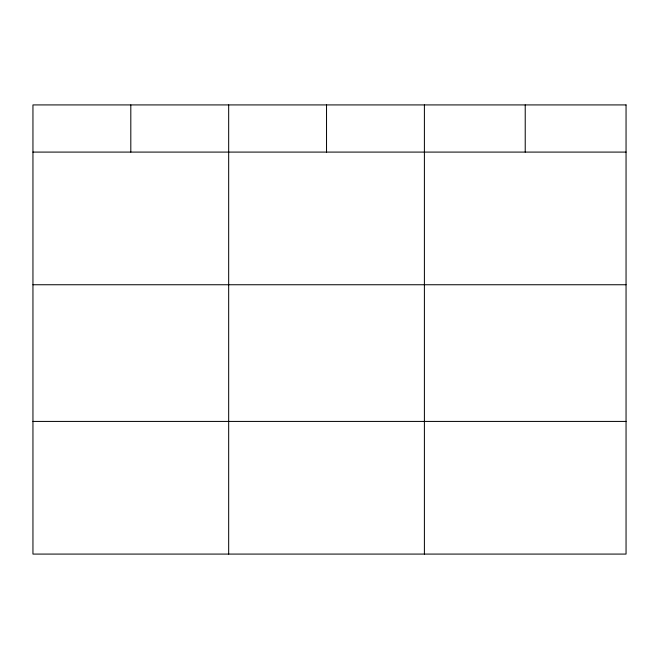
<?xml version="1.0" encoding="UTF-8"?>
<svg xmlns="http://www.w3.org/2000/svg" width="659" height="659" viewBox="0 0 659 659"><rect width="100%" height="100%" fill="white"/><g stroke="black" fill="none" stroke-linecap="round" stroke-linejoin="round"><path stroke-width="0.99" d="M32.95 152.089L626.05 152.089M32.95 284.746L626.05 284.746M32.95 421.422L626.05 421.422M525.223 104.921L525.223 152.089M424.396 104.921L424.396 554.079M326.534 104.921L326.534 152.089M228.673 104.921L228.673 554.079M130.811 104.921L130.811 152.089M626.05 104.921L32.95 104.921L32.95 554.079L626.05 554.079L626.05 104.921"/></g></svg>
